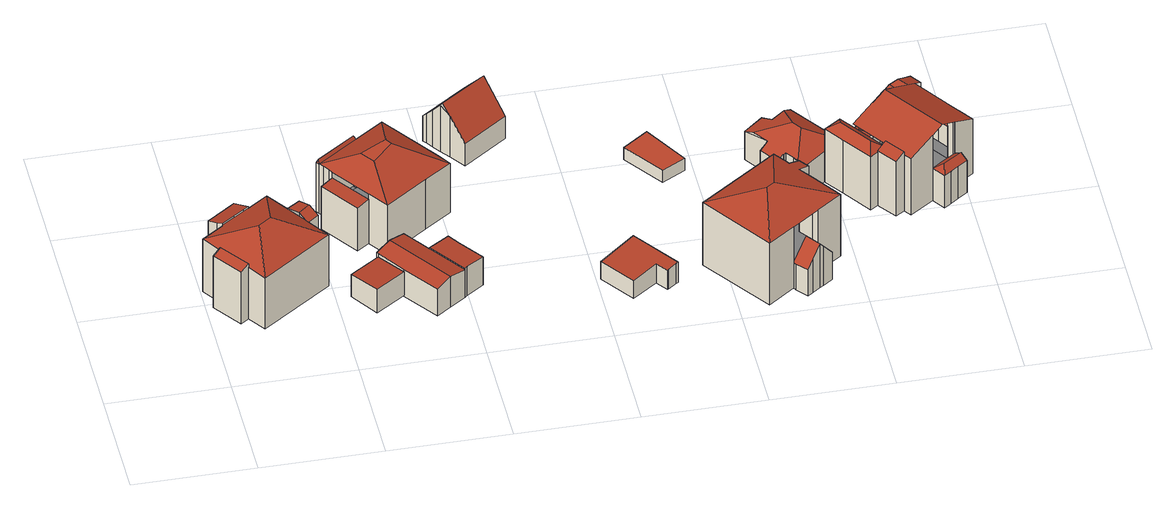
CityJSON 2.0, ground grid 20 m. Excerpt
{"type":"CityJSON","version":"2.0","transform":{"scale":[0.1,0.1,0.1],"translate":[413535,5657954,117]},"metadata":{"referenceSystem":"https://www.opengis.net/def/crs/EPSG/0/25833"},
"CityObjects":{
"building1":{"type":"Building","attributes":{"Gemeindeschluessel":14612000,"Geometrietyp2DReferenz":"3000","function":"31001_9998","roofType":"9999"},"children":["building1-1","building1-2","building1-3","building1-4"]},
"building1-1":{"type":"BuildingPart","attributes":{"Dachtyp_tdc":"tdcGableRoof","Dachneigung":11.62,"QualitaetDacherkennung":44,"Geometrietyp2DReferenz":"3000","measuredHeight":11,"roofType":"3100"},"parents":["building1"],"geometry":[{"type":"MultiSurface","lod":"2","boundaries":[[[0,1,2,3]],[[1,4,5,2]],[[4,6,7,5]],[[8,0,3,9]],[[10,11,12,13,14]],[[4,13,12,15,6]],[[1,14,13,4]],[[0,10,14,1]],[[8,16,11,10,0]],[[3,2,5,7,9]]],"semantics":{"surfaces":[{"type":"WallSurface"},{"type":"RoofSurface"},{"type":"GroundSurface"}],"values":[0,0,0,0,1,1,0,0,0,2]}}]},
"building1-2":{"type":"BuildingPart","attributes":{"Dachtyp_tdc":"tdcHipRoof","Dachneigung":23.54,"QualitaetDacherkennung":75,"Geometrietyp2DReferenz":"3000","measuredHeight":13.13,"roofType":"3200"},"parents":["building1"],"geometry":[{"type":"MultiSurface","lod":"2","boundaries":[[[17,18,19,20]],[[18,21,3,19]],[[21,16,8,9,3]],[[22,7,6]],[[22,23,24,7]],[[23,25,26,24]],[[25,27,28,26]],[[29,30,31,32]],[[30,33,34,31]],[[33,35,36,34]],[[23,22,15,16,21,18,37]],[[30,29,27,25,38]],[[18,17,35,33,30,38,37]],[[25,23,37,38]],[[20,19,3,9,7,24,26,28,32,31,34,36]]],"semantics":{"surfaces":[{"type":"WallSurface"},{"type":"RoofSurface"},{"type":"GroundSurface"}],"values":[0,0,0,0,0,0,0,0,0,0,1,1,1,1,2]}}]},
"building1-3":{"type":"BuildingPart","attributes":{"Dachtyp_tdc":"tdcPolyFlatRoof","Dachneigung":21,"QualitaetDacherkennung":39,"Geometrietyp2DReferenz":"3000","measuredHeight":10.78,"roofType":"2100"},"parents":["building1"],"geometry":[{"type":"MultiSurface","lod":"2","boundaries":[[[39,40,41,42]],[[40,43,17,20,41]],[[44,45,46,36,35]],[[45,47,48,46]],[[47,39,42,48]],[[47,45,44,43,40,39]],[[42,41,20,36,46,48]]],"semantics":{"surfaces":[{"type":"WallSurface"},{"type":"RoofSurface"},{"type":"GroundSurface"}],"values":[0,0,0,0,0,1,2]}}]},
"building1-4":{"type":"BuildingPart","attributes":{"Dachtyp_tdc":"tdcPolyFlatRoof","Dachneigung":24.89,"QualitaetDacherkennung":48,"Geometrietyp2DReferenz":"3000","measuredHeight":10.93,"roofType":"2100"},"parents":["building1"],"geometry":[{"type":"MultiSurface","lod":"2","boundaries":[[[49,32,28,50]],[[51,52,29,32,49]],[[53,28,27]],[[53,54,50,28]],[[54,51,49,50]],[[54,53,52,51]]],"semantics":{"surfaces":[{"type":"GroundSurface"},{"type":"WallSurface"},{"type":"RoofSurface"}],"values":[0,1,1,1,1,2]}}]},
"building2":{"type":"Building","attributes":{"Dachtyp_tdc":"tdcPolyFlatRoof","Gemeindeschluessel":14612000,"Dachneigung":3.38,"QualitaetDacherkennung":58,"Geometrietyp2DReferenz":"3000","measuredHeight":4.73,"function":"31001_9998","roofType":"2100"},"geometry":[{"type":"Solid","lod":"2","boundaries":[[[[55,56,57,58]],[[56,59,60,57]],[[59,61,62,60]],[[61,55,58,62]],[[61,59,56,55]],[[58,57,60,62]]]],"semantics":{"surfaces":[{"type":"WallSurface"},{"type":"RoofSurface"},{"type":"GroundSurface"}],"values":[[0,0,0,0,1,2]]}}]},
"building3":{"type":"Building","attributes":{"Gemeindeschluessel":14612000,"Geometrietyp2DReferenz":"3000","function":"31001_9998","roofType":"9999"},"children":["building3-1","building3-2"]},
"building3-1":{"type":"BuildingPart","attributes":{"Dachtyp_tdc":"tdcPolyFlatRoof","Dachneigung":4.08,"QualitaetDacherkennung":68,"Geometrietyp2DReferenz":"3000","measuredHeight":5.84,"roofType":"2100"},"parents":["building3"],"geometry":[{"type":"MultiSurface","lod":"2","boundaries":[[[63,64,65,66,67]],[[64,68,69,65]],[[68,70,71,69]],[[70,72,73,71]],[[72,74,75,73]],[[74,76,77,78,75]],[[74,72,70,68,64,63,76]],[[78,66,65,69,71,73,75]]],"semantics":{"surfaces":[{"type":"WallSurface"},{"type":"RoofSurface"},{"type":"GroundSurface"}],"values":[0,0,0,0,0,0,1,2]}}]},
"building3-2":{"type":"BuildingPart","attributes":{"Dachtyp_tdc":"tdcGableRoof","Dachneigung":10.09,"QualitaetDacherkennung":70,"Geometrietyp2DReferenz":"3000","measuredHeight":6.05,"roofType":"3100"},"parents":["building3"],"geometry":[{"type":"MultiSurface","lod":"2","boundaries":[[[79,80,81,82]],[[80,83,84,81]],[[83,85,86,84]],[[85,67,66,86]],[[77,87,88,78]],[[87,89,90,88]],[[89,91,92,90]],[[91,79,82,92]],[[87,77,67,85,83]],[[83,80,79,91,89,87]],[[82,81,84,86,66,78,88,90,92]]],"semantics":{"surfaces":[{"type":"WallSurface"},{"type":"RoofSurface"},{"type":"GroundSurface"}],"values":[0,0,0,0,0,0,0,0,1,1,2]}}]},
"building4":{"type":"Building","attributes":{"Gemeindeschluessel":14612000,"Geometrietyp2DReferenz":"3000","function":"31001_9998","roofType":"9999"},"children":["building4-1","building4-2","building4-3"]},
"building4-1":{"type":"BuildingPart","attributes":{"Dachtyp_tdc":"tdcCutTentRoof","Dachneigung":16.3,"QualitaetDacherkennung":59,"Geometrietyp2DReferenz":"3000","measuredHeight":12.18,"roofType":"9999"},"parents":["building4"],"geometry":[{"type":"MultiSurface","lod":"2","boundaries":[[[93,94,95,96]],[[94,97,98,95]],[[97,99,100,98]],[[99,101,102,100]],[[101,103,102]],[[104,105,106,107,108]],[[105,109,110,106]],[[109,111,112,110]],[[111,113,112]],[[114,115,116,117,118]],[[115,93,96,116]],[[94,93,115,119,120]],[[99,97,94,120,121]],[[111,109,105,104,101,99,121,122]],[[115,114,111,122,119]],[[122,121,120,119]],[[96,95,98,100,102,107,106,110,112,117,116]]],"semantics":{"surfaces":[{"type":"WallSurface"},{"type":"RoofSurface"},{"type":"GroundSurface"}],"values":[0,0,0,0,0,0,0,0,0,0,0,1,1,1,1,1,2]}}]},
"building4-2":{"type":"BuildingPart","attributes":{"Dachtyp_tdc":"tdcPolyFlatRoof","Dachneigung":6.76,"QualitaetDacherkennung":32,"Geometrietyp2DReferenz":"3000","measuredHeight":8.71,"roofType":"2100"},"parents":["building4"],"geometry":[{"type":"MultiSurface","lod":"2","boundaries":[[[123,124,125,126]],[[103,127,128,102]],[[127,123,126,128]],[[127,103,124,123]],[[126,125,102,128]]],"semantics":{"surfaces":[{"type":"WallSurface"},{"type":"RoofSurface"},{"type":"GroundSurface"}],"values":[0,0,0,1,2]}}]},
"building4-3":{"type":"BuildingPart","attributes":{"Dachtyp_tdc":"tdcFreeFormRoof","Dachneigung":61.19,"QualitaetDacherkennung":24,"Geometrietyp2DReferenz":"3000","measuredHeight":10.4,"roofType":"5000"},"parents":["building4"],"geometry":[{"type":"MultiSurface","lod":"2","boundaries":[[[129,118,117,130]],[[113,131,132,112]],[[131,129,130,132]],[[113,118,133,134]],[[118,129,133]],[[129,131,134,133]],[[131,113,134]],[[130,117,112,132]]],"semantics":{"surfaces":[{"type":"WallSurface"},{"type":"RoofSurface"},{"type":"GroundSurface"}],"values":[0,0,0,1,1,1,1,2]}}]},
"building5":{"type":"Building","attributes":{"Dachtyp_tdc":"tdcFreeFormRoof","Gemeindeschluessel":14612000,"Dachneigung":49.22,"QualitaetDacherkennung":52,"Geometrietyp2DReferenz":"3000","measuredHeight":9.78,"function":"31001_9998","roofType":"5000"},"geometry":[{"type":"Solid","lod":"2","boundaries":[[[[135,136,137,138]],[[136,139,140,137]],[[139,141,142,140]],[[141,143,144,142]],[[143,145,146,144]],[[145,147,148,146]],[[147,149,150,148]],[[149,135,138,150]],[[151,152,143,141,139,136,135]],[[147,145,152,151,149]],[[135,149,151]],[[145,143,152]],[[138,137,140,142,144,146,148,150]]]],"semantics":{"surfaces":[{"type":"WallSurface"},{"type":"RoofSurface"},{"type":"GroundSurface"}],"values":[[0,0,0,0,0,0,0,0,1,1,0,0,2]]}}]},
"building6":{"type":"Building","attributes":{"Dachtyp_tdc":"tdcPolyFlatRoof","Gemeindeschluessel":14612000,"Dachneigung":5.62,"QualitaetDacherkennung":66,"Geometrietyp2DReferenz":"3000","measuredHeight":4.11,"function":"31001_9998","roofType":"2100"},"geometry":[{"type":"Solid","lod":"2","boundaries":[[[[153,154,155,156]],[[154,157,158,155]],[[157,159,160,158]],[[159,161,162,160]],[[161,163,164,162]],[[163,165,166,164]],[[165,167,168,166]],[[167,153,156,168]],[[156,155,158,160,162,164,166,168]],[[167,165,163,161,159,157,154,153]]]],"semantics":{"surfaces":[{"type":"WallSurface"},{"type":"GroundSurface"},{"type":"RoofSurface"}],"values":[[0,0,0,0,0,0,0,0,1,2]]}}]},
"building7":{"type":"Building","attributes":{"Dachtyp_tdc":"tdcPolyFlatRoof","Gemeindeschluessel":14612000,"Dachneigung":0,"QualitaetDacherkennung":71,"Geometrietyp2DReferenz":"3000","measuredHeight":2.38,"function":"31001_9998","roofType":"1000"},"geometry":[{"type":"Solid","lod":"2","boundaries":[[[[169,170,171,172]],[[170,173,174,171]],[[173,175,176,174]],[[175,169,172,176]],[[175,173,170,169]],[[172,171,174,176]]]],"semantics":{"surfaces":[{"type":"WallSurface"},{"type":"RoofSurface"},{"type":"GroundSurface"}],"values":[[0,0,0,0,1,2]]}}]},
"building8":{"type":"Building","attributes":{"Gemeindeschluessel":14612000,"Geometrietyp2DReferenz":"3000","function":"31001_9998","roofType":"9999"},"children":["building8-1","building8-2"]},
"building8-1":{"type":"BuildingPart","attributes":{"Dachtyp_tdc":"tdcGableRoof","Dachneigung":52.29,"QualitaetDacherkennung":3,"Geometrietyp2DReferenz":"3000","measuredHeight":8.69,"roofType":"3100"},"parents":["building8"],"geometry":[{"type":"MultiSurface","lod":"2","boundaries":[[[177,178,179,180]],[[178,181,182,179]],[[181,183,184,182]],[[183,185,186,184]],[[185,187,188,186]],[[187,189,190,188]],[[189,191,192,190]],[[185,183,181,178,177,193]],[[193,194,191,189,187,185]],[[192,195,196,180,179,182,184,186,188,190]],[[191,194,195,192]]],"semantics":{"surfaces":[{"type":"WallSurface"},{"type":"RoofSurface"},{"type":"GroundSurface"}],"values":[0,0,0,0,0,0,0,1,1,2,0]}}]},
"building8-2":{"type":"BuildingPart","attributes":{"Dachtyp_tdc":"tdcHipRoof","Dachneigung":19.39,"QualitaetDacherkennung":70,"Geometrietyp2DReferenz":"3000","measuredHeight":14.79,"roofType":"3200"},"parents":["building8"],"geometry":[{"type":"MultiSurface","lod":"2","boundaries":[[[197,195,194]],[[197,198,199,195]],[[198,200,201,199]],[[200,202,203,201]],[[202,204,205,203]],[[204,206,207,205]],[[206,208,209,207]],[[208,210,211,209]],[[210,212,213,211]],[[212,214,215,213]],[[214,216,217,215]],[[216,218,180,217]],[[218,177,180]],[[216,214,212,210,208,206,204,202,219]],[[200,198,220]],[[202,200,220,219]],[[198,197,218,216,219,220]],[[195,199,201,203,205,207,209,211,213,215,217,180,196]]],"semantics":{"surfaces":[{"type":"WallSurface"},{"type":"RoofSurface"},{"type":"GroundSurface"}],"values":[0,0,0,0,0,0,0,0,0,0,0,0,0,1,1,1,1,2]}}]},
"building9":{"type":"Building","attributes":{"Dachtyp_tdc":"tdcPolyFlatRoof","Gemeindeschluessel":14612000,"Dachneigung":39.17,"QualitaetDacherkennung":34,"Geometrietyp2DReferenz":"3000","measuredHeight":10.29,"function":"31001_9998","roofType":"2100"},"geometry":[{"type":"Solid","lod":"2","boundaries":[[[[221,222,205,223]],[[222,224,203,205]],[[224,225,226,203]],[[225,221,223,226]],[[225,224,222,221]],[[223,205,203,226]]]],"semantics":{"surfaces":[{"type":"WallSurface"},{"type":"RoofSurface"},{"type":"GroundSurface"}],"values":[[0,0,0,0,1,2]]}}]},
"building10":{"type":"Building","attributes":{"Dachtyp_tdc":"tdcFreeFormRoof","Gemeindeschluessel":14612000,"Dachneigung":29.75,"QualitaetDacherkennung":69,"Geometrietyp2DReferenz":"3000","measuredHeight":8.6,"function":"31001_9998","roofType":"5000"},"geometry":[{"type":"Solid","lod":"2","boundaries":[[[[227,228,229,230]],[[228,231,232,229]],[[231,233,234,232]],[[233,235,236,234]],[[235,237,238,236]],[[237,239,240,238]],[[239,241,242,240]],[[241,243,244,242]],[[243,245,246,244]],[[245,247,248,246]],[[247,249,250,248]],[[249,251,252,250]],[[251,253,254,252]],[[253,255,256,254]],[[255,257,258,256]],[[257,259,260,258]],[[259,227,230,260]],[[261,262,247,245,243,263]],[[255,253,264,265,259,257]],[[235,233,231,228,227,265,264,261,263,241,239,237]],[[264,253,251,249,262,261]],[[227,259,265]],[[243,241,263]],[[249,247,262]],[[230,229,232,234,236,238,240,242,244,246,248,250,252,254,256,258,260]]]],"semantics":{"surfaces":[{"type":"WallSurface"},{"type":"RoofSurface"},{"type":"GroundSurface"}],"values":[[0,0,0,0,0,0,0,0,0,0,0,0,0,0,0,0,0,1,1,1,1,0,0,0,2]]}}]},
"building11":{"type":"Building","attributes":{"Gemeindeschluessel":14612000,"Geometrietyp2DReferenz":"3000","function":"31001_9998","roofType":"9999"},"children":["building11-1","building11-2","building11-3","building11-4","building11-5","building11-6","building11-7"]},
"building11-1":{"type":"BuildingPart","attributes":{"Dachtyp_tdc":"tdcFreeFormRoof","Dachneigung":42.76,"QualitaetDacherkennung":9,"Geometrietyp2DReferenz":"3000","measuredHeight":7.34,"roofType":"5000"},"parents":["building11"],"geometry":[{"type":"MultiSurface","lod":"2","boundaries":[[[266,267,268,269]],[[267,270,271,268]],[[270,272,273,271]],[[272,274,275,273]],[[272,270,267,276,277]],[[267,266,278,276]],[[278,274,277,276]],[[274,272,277]],[[269,268,271,273,275,279]]],"semantics":{"surfaces":[{"type":"WallSurface"},{"type":"RoofSurface"},{"type":"GroundSurface"}],"values":[0,0,0,0,1,1,1,1,2]}}]},
"building11-2":{"type":"BuildingPart","attributes":{"Dachtyp_tdc":"tdcGableRoof","Dachneigung":21.66,"QualitaetDacherkennung":38,"Geometrietyp2DReferenz":"3000","measuredHeight":13.82,"roofType":"3100"},"parents":["building11"],"geometry":[{"type":"MultiSurface","lod":"2","boundaries":[[[280,281,282,275,274]],[[281,283,284,282]],[[283,285,286,284]],[[285,287,288,286]],[[287,289,290,291,288]],[[292,293,294,295,296]],[[293,297,298,294]],[[299,300,301,302,303]],[[300,304,305,301]],[[304,306,307,305]],[[306,308,309,307]],[[308,310,309]],[[306,304,300,299,311,312,297,293,292,313]],[[313,289,287,285,283,281,280,314,308,306]],[[279,275,282,284,286,288,291,315,295,294,298,316,317,302,301,305,307,309,318,319]]],"semantics":{"surfaces":[{"type":"WallSurface"},{"type":"RoofSurface"},{"type":"GroundSurface"}],"values":[0,0,0,0,0,0,0,0,0,0,0,0,1,1,2]}}]},
"building11-3":{"type":"BuildingPart","attributes":{"Dachtyp_tdc":"tdcFreeFormRoof","Dachneigung":31.1,"QualitaetDacherkennung":21,"Geometrietyp2DReferenz":"3000","measuredHeight":7.4,"roofType":"5000"},"parents":["building11"],"geometry":[{"type":"MultiSurface","lod":"2","boundaries":[[[320,321,252,254]],[[321,322,323,252]],[[322,324,325,323]],[[324,303,302,325]],[[303,324,322,326]],[[322,321,320,327,326]],[[327,328,303,326]],[[254,252,323,325,302,317,329]]],"semantics":{"surfaces":[{"type":"WallSurface"},{"type":"RoofSurface"},{"type":"GroundSurface"}],"values":[0,0,0,0,1,1,1,2]}}]},
"building11-4":{"type":"BuildingPart","attributes":{"Dachtyp_tdc":"tdcCutGableRoof","Dachneigung":23.07,"QualitaetDacherkennung":43,"Geometrietyp2DReferenz":"3000","measuredHeight":11.55,"roofType":"9999"},"parents":["building11"],"geometry":[{"type":"MultiSurface","lod":"2","boundaries":[[[310,330,331,309]],[[330,332,333,331]],[[332,334,335,333]],[[334,336,337,335]],[[336,338,339,337]],[[338,340,341,339]],[[340,342,269,341]],[[342,266,269]],[[334,332,330,310,343]],[[344,314,342,340,338,336]],[[343,344,336,334]],[[309,331,333,335,337,339,341,269,279,319,318]]],"semantics":{"surfaces":[{"type":"WallSurface"},{"type":"RoofSurface"},{"type":"GroundSurface"}],"values":[0,0,0,0,0,0,0,0,1,1,1,2]}}]},
"building11-5":{"type":"BuildingPart","attributes":{"Dachtyp_tdc":"tdcFreeFormRoof","Dachneigung":36.46,"QualitaetDacherkennung":7,"Geometrietyp2DReferenz":"3000","measuredHeight":11.71,"roofType":"5000"},"parents":["building11"],"geometry":[{"type":"MultiSurface","lod":"2","boundaries":[[[345,346,347,348]],[[254,329,317,316,349,350,351,256]],[[352,320,254]],[[347,346,350,349]],[[346,353,351,350]],[[353,354,256,351]],[[354,352,254,256]],[[355,345,348,356,352]],[[355,352,354]],[[354,353,346,345,355]]],"semantics":{"surfaces":[{"type":"RoofSurface"},{"type":"GroundSurface"},{"type":"WallSurface"}],"values":[0,1,2,2,2,2,2,0,0,0]}}]},
"building11-6":{"type":"BuildingPart","attributes":{"Dachtyp_tdc":"tdcFreeFormRoof","Dachneigung":34.32,"QualitaetDacherkennung":12,"Geometrietyp2DReferenz":"3000","measuredHeight":7.29,"roofType":"5000"},"parents":["building11"],"geometry":[{"type":"MultiSurface","lod":"2","boundaries":[[[357,358,359,360]],[[358,361,362,359]],[[361,363,364,362]],[[363,365,366,364]],[[365,296,295,366]],[[290,367,288,291]],[[367,357,360,288]],[[296,365,368]],[[365,363,361,358,357,368]],[[357,367,290,369,296,368]],[[360,359,362,364,366,295,315,291,288]]],"semantics":{"surfaces":[{"type":"WallSurface"},{"type":"RoofSurface"},{"type":"GroundSurface"}],"values":[0,0,0,0,0,0,0,1,1,1,2]}}]},
"building11-7":{"type":"BuildingPart","attributes":{"Dachtyp_tdc":"tdcPolyFlatRoof","Dachneigung":27.56,"QualitaetDacherkennung":45,"Geometrietyp2DReferenz":"3000","measuredHeight":11.74,"roofType":"2100"},"parents":["building11"],"geometry":[{"type":"MultiSurface","lod":"2","boundaries":[[[370,371,372,298,297]],[[371,373,347,349,372]],[[371,370,374,373]],[[349,316,298,372]]],"semantics":{"surfaces":[{"type":"WallSurface"},{"type":"RoofSurface"},{"type":"GroundSurface"}],"values":[0,0,1,2]}}]}
},
"vertices":[
[147,278,102],[167,291,102],[167,291,2],[147,278,2],[190,257,102],[190,257,2],[171,243,102],[171,243,2],[147,277,102],[147,277,2],[147,278,107],[147,277,107],[160,259,112],[179,273,112],[167,291,107],[169,246,104],[147,277,105],
[87,291,106],[121,315,106],[121,315,2],[87,291,2],[147,278,105],[171,243,104],[196,207,103],[196,207,2],[79,125,103],[79,125,2],[59,154,104],[59,154,2],[25,202,105],[4,233,106],[4,233,2],[25,202,2],[40,258,106],[40,258,2],[40,259,106],[40,259,2],[110,231,133],[89,216,133],
[70,316,99],[81,300,106],[81,300,2],[70,316,2],[87,291,110],[40,259,110],[34,267,106],[34,267,2],[23,283,99],[23,283,2],
[12,192,2],[46,145,2],[12,192,104],[25,202,111],[59,154,111],[46,145,104],
[272,203,50],[303,156,53],[303,156,6],[272,203,6],[254,123,53],[254,123,6],[223,170,50],[223,170,6],
[351,195,62],[358,199,62],[358,199,4],[351,195,4],[351,195,59],[385,218,60],[385,218,4],[398,198,60],[398,198,4],[427,158,60],[427,158,4],[398,138,62],[398,138,4],[394,134,62],[394,134,59],[394,134,4],
[272,203,57],[270,205,57],[270,205,4],[272,203,4],[294,221,65],[294,221,4],[320,239,59],[320,239,4],[368,116,65],[368,116,4],[344,99,57],[344,99,4],[303,156,57],[303,156,4],
[401,359,101],[414,340,101],[414,340,3],[401,359,3],[369,309,101],[369,309,3],[299,260,101],[299,260,3],[276,293,101],[276,293,3],[276,293,90],[232,357,101],[229,362,101],[229,362,3],[232,357,3],[232,357,90],[222,372,101],[222,372,3],[217,379,101],[217,379,3],[217,379,100],[285,427,101],[331,459,101],[331,459,3],[285,427,3],[285,427,100],[323,389,124],[330,378,124],[295,343,122],[279,366,122],
[212,342,87],[232,356,90],[232,356,3],[212,342,3],[256,279,87],[256,279,3],
[281,433,100],[281,433,3],[213,385,100],[213,385,3],[280,428,107],[217,384,107],
[428,483,98],[419,496,79],[419,496,6],[428,483,6],[412,507,64],[412,507,6],[407,514,55],[407,514,6],[481,566,55],[481,566,6],[532,493,50],[532,493,6],[458,441,50],[458,441,6],[440,467,87],[440,467,6],[431,479,104],[506,531,104],
[698,72,57],[684,91,57],[684,91,19],[698,72,19],[643,62,53],[643,62,19],[603,118,53],[603,118,19],[663,161,60],[663,161,19],[717,85,60],[717,85,19],[714,83,59],[714,83,19],[700,73,58],[700,73,19],
[784,355,36],[745,333,36],[745,333,12],[784,355,12],[698,400,36],[698,400,12],[740,430,36],[740,430,12],
[932,64,76],[935,59,76],[935,59,22],[932,64,22],[949,40,77],[949,40,22],[933,29,100],[933,29,22],[927,25,109],[927,25,22],[914,16,88],[914,16,22],[905,9,74],[905,9,22],[890,27,73],[890,27,22],[910,48,109],[887,32,73],[887,32,22],[910,48,22],
[887,32,144],[843,0,144],[843,0,22],[762,115,146],[762,115,22],[892,207,146],[892,207,22],[907,187,146],[907,187,22],[911,181,146],[911,181,22],[929,193,138],[929,193,22],[941,177,138],[941,177,22],[923,164,145],[923,164,22],[939,142,145],[939,142,22],[973,93,144],[973,93,22],[932,64,144],[873,112,170],[859,102,170],
[924,200,107],[907,187,125],[924,200,22],[892,207,125],[910,220,107],[910,220,22],
[937,276,76],[928,289,76],[928,289,13],[937,276,13],[925,287,74],[925,287,13],[924,288,74],[924,288,13],[914,282,67],[914,282,13],[893,312,68],[893,312,13],[903,319,74],[903,319,13],[906,321,77],[906,321,13],[879,361,69],[879,361,13],[910,383,73],[910,383,13],[923,365,82],[923,365,13],[956,388,77],[956,388,13],[1014,305,77],[1014,305,13],[1015,302,77],[1015,302,13],[988,283,73],[988,283,13],[957,262,70],[957,262,13],[950,257,69],[950,257,13],[947,331,99],[945,380,84],[889,346,77],[958,315,99],[943,267,76],
[1155,365,77],[1160,369,77],[1160,369,13],[1155,365,13],[1178,344,77],[1178,344,13],[1201,310,77],[1201,310,13],[1184,299,77],[1184,299,13],[1158,355,86],[1188,311,86],[1144,357,77],[1144,357,13],
[1184,299,122],[1190,290,122],[1190,290,13],[1200,276,122],[1200,276,13],[1214,256,122],[1214,256,13],[1182,234,139],[1182,234,13],[1181,234,139],[1181,234,77],[1181,234,13],[1141,205,143],[1101,178,124],[1101,178,13],[1141,205,13],[1141,205,77],[1093,190,124],[1093,190,13],[1068,304,141],[1080,312,147],[1080,312,13],[1068,304,13],[1068,304,78],[1084,315,149],[1084,315,13],[1089,319,151],[1089,319,13],[1102,328,144],[1102,328,13],[1102,328,121],[1032,279,124],[1071,222,124],[1158,218,151],[1144,357,122],[1158,218,13],[1071,222,13],[1032,279,13],[1116,338,13],[1132,349,13],
[1015,302,80],[1014,305,78],[1050,330,78],[1050,330,13],[1060,316,78],[1060,316,13],[1046,308,87],[1022,292,87],[1032,279,78],[1022,292,13],
[1099,333,121],[1099,333,13],[1090,346,121],[1090,346,13],[1104,356,128],[1104,356,13],[1120,366,128],[1120,366,13],[1132,375,122],[1132,375,13],[1143,383,116],[1143,383,13],[1155,365,116],[1116,338,128],[1132,349,128],
[1048,226,130],[1043,203,118],[1056,211,118],[1071,222,118],[1056,211,13],[1043,203,13],[1010,251,13],[1015,302,118],[1010,251,118],[988,283,118],[1011,279,130],[1032,279,118],
[1189,223,86],[1196,213,77],[1196,213,13],[1189,223,13],[1180,202,77],[1180,202,13],[1167,192,77],[1167,192,13],[1155,184,77],[1155,184,13],[1182,234,77],[1158,202,86],[1158,218,77],
[1093,190,130],[1078,180,121],[1078,180,13],[1056,211,121],[1071,222,130]
]}
